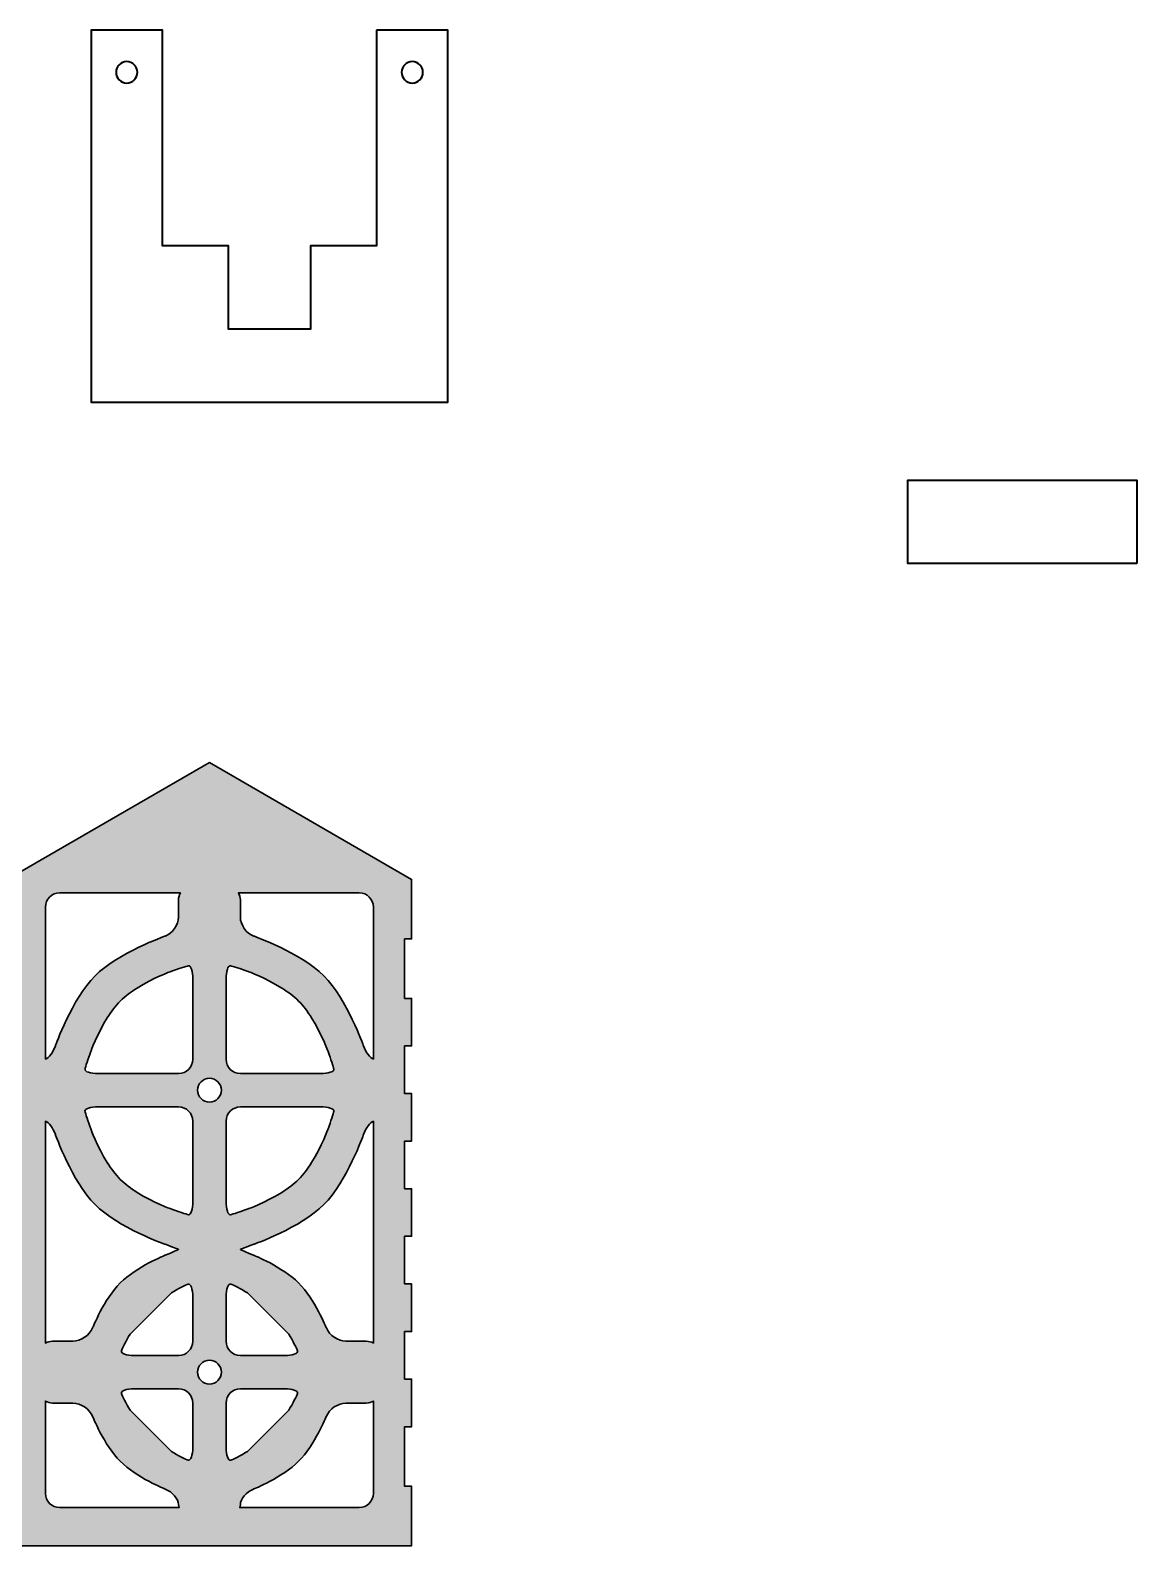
# Model space of a CAD drawing. Header units: inches. Extents: x -141 to 194, y -101 to 70.
# Drawn here: x 147.1 to 193.6, y -21.8 to 41.8 of the extents above; entities that cross this region are included whole.
import ezdxf

# ---------------------------------------------------------------- set-up
doc = ezdxf.new("R2010")
doc.units = ezdxf.units.IN
doc.header["$MEASUREMENT"] = 0
doc.layers.add('Layer 1', color=7, linetype='Continuous')

msp = doc.modelspace()

# ---------------------------------------------------------------- hatches: boundary and pattern name
at = {"layer": 'Layer 1', "true_color": 0xc4c9ba}
h = msp.add_hatch(color=9, dxfattribs=at)
h.dxf.hatch_style = 2
h.paths.add_polyline_path([(163.112, 3.659), (163.112, 6.158), (154.612, 11.067), (146.112, 6.158), (146.112, 3.659), (146.412, 3.659), (146.412, 1.159), (146.112, 1.159), (146.112, -0.841), (146.412, -0.841), (146.412, -2.841), (146.112, -2.841), (146.112, -4.841), (146.412, -4.841), (146.412, -6.841), (146.112, -6.841), (146.112, -8.841), (146.412, -8.841), (146.412, -10.841), (146.112, -10.841), (146.112, -12.841), (146.412, -12.841), (146.412, -14.841), (146.112, -14.841), (146.112, -16.841), (146.412, -16.841), (146.412, -19.341), (146.112, -19.341), (146.112, -21.841), (163.112, -21.841), (163.112, -19.341), (162.812, -19.341), (162.812, -16.841), (163.112, -16.841), (163.112, -14.841), (162.812, -14.841), (162.812, -12.841), (163.112, -12.841), (163.112, -10.841), (162.812, -10.841), (162.812, -8.841), (163.112, -8.841), (163.112, -6.841), (162.812, -6.841), (162.812, -4.841), (163.112, -4.841), (163.112, -2.841), (162.812, -2.841), (162.812, -0.841), (163.112, -0.841), (163.112, 1.159), (162.812, 1.159), (162.812, 3.659)])
edge = h.paths.add_edge_path()
edge.add_spline(control_points=[(147.718, -4.008), (147.857, -4.049), (148.036, -4.284), (148.136, -4.567), (148.136, -4.567), (148.835, -6.541), (149.804, -7.509), (150.772, -8.478), (152.746, -9.176), (152.746, -9.176), (153.057, -9.286), (153.312, -9.384), (153.312, -9.393), (153.312, -9.401), (153.061, -9.509), (152.755, -9.633), (152.755, -9.633), (151.545, -10.12), (150.864, -10.801), (150.183, -11.481), (149.697, -12.692), (149.697, -12.692), (149.573, -12.998), (149.203, -13.248), (148.872, -13.248), (148.872, -13.248), (148.018, -13.248), (148.018, -13.248), (147.909, -13.248), (147.807, -13.278), (147.718, -13.33), (147.718, -13.33), (147.718, -4.008), (147.718, -4.008), (147.718, -4.008), (147.718, -4.008), (147.718, -4.008)], knot_values=[0, 0, 0, 0, 1, 1, 1, 2, 2, 2, 3, 3, 3, 4, 4, 4, 5, 5, 5, 6, 6, 6, 7, 7, 7, 8, 8, 8, 9, 9, 9, 10, 10, 10, 11, 11, 11, 12, 12, 12, 12], degree=3, periodic=1)
edge = h.paths.add_edge_path()
edge.add_spline(control_points=[(159.279, -2.001), (159.279, -2.001), (155.912, -2.001), (155.912, -2.001), (155.582, -2.001), (155.312, -1.731), (155.312, -1.401), (155.312, -1.401), (155.312, 1.966), (155.312, 1.966), (155.312, 2.296), (155.393, 2.55), (155.492, 2.529), (155.591, 2.509), (155.926, 2.401), (156.236, 2.288), (156.236, 2.288), (156.969, 2.022), (157.653, 1.592), (157.909, 1.432), (158.158, 1.248), (158.359, 1.047), (158.561, 0.845), (158.745, 0.595), (158.906, 0.339), (159.336, -0.345), (159.601, -1.077), (159.601, -1.077), (159.714, -1.388), (159.822, -1.722), (159.842, -1.821), (159.863, -1.92), (159.609, -2.001), (159.279, -2.001)], knot_values=[0, 0, 0, 0, 1, 1, 1, 2, 2, 2, 3, 3, 3, 4, 4, 4, 5, 5, 5, 6, 6, 6, 7, 7, 7, 8, 8, 8, 9, 9, 9, 10, 10, 10, 11, 11, 11, 11], degree=3, periodic=1)
edge = h.paths.add_edge_path()
edge.add_spline(control_points=[(159.842, -3.581), (159.822, -3.68), (159.714, -4.015), (159.601, -4.325), (159.601, -4.325), (159.335, -5.058), (158.905, -5.742), (158.744, -5.998), (158.561, -6.247), (158.359, -6.448), (158.158, -6.65), (157.909, -6.833), (157.653, -6.994), (156.969, -7.424), (156.236, -7.69), (156.236, -7.69), (155.926, -7.803), (155.591, -7.911), (155.492, -7.932), (155.393, -7.952), (155.312, -7.698), (155.312, -7.368), (155.312, -7.368), (155.312, -4.001), (155.312, -4.001), (155.312, -3.671), (155.582, -3.401), (155.912, -3.401), (155.912, -3.401), (159.279, -3.401), (159.279, -3.401), (159.609, -3.401), (159.863, -3.482), (159.842, -3.581)], knot_values=[0, 0, 0, 0, 1, 1, 1, 2, 2, 2, 3, 3, 3, 4, 4, 4, 5, 5, 5, 6, 6, 6, 7, 7, 7, 8, 8, 8, 9, 9, 9, 10, 10, 10, 11, 11, 11, 11], degree=3, periodic=1)
edge = h.paths.add_edge_path()
edge.add_spline(control_points=[(154.612, -3.201), (154.336, -3.201), (154.112, -2.977), (154.112, -2.701), (154.112, -2.425), (154.336, -2.201), (154.612, -2.201), (154.888, -2.201), (155.112, -2.425), (155.112, -2.701), (155.112, -2.977), (154.888, -3.201), (154.612, -3.201)], knot_values=[0, 0, 0, 0, 1, 1, 1, 2, 2, 2, 3, 3, 3, 4, 4, 4, 4], degree=3, periodic=1)
edge = h.paths.add_edge_path()
edge.add_spline(control_points=[(155.112, -14.548), (155.112, -14.824), (154.888, -15.048), (154.612, -15.048), (154.336, -15.048), (154.112, -14.824), (154.112, -14.548), (154.112, -14.272), (154.336, -14.048), (154.612, -14.048), (154.888, -14.048), (155.112, -14.272), (155.112, -14.548)], knot_values=[0, 0, 0, 0, 1, 1, 1, 2, 2, 2, 3, 3, 3, 4, 4, 4, 4], degree=3, periodic=1)
edge = h.paths.add_edge_path()
edge.add_spline(control_points=[(153.912, 1.966), (153.912, 1.966), (153.912, -1.401), (153.912, -1.401), (153.912, -1.731), (153.642, -2.001), (153.312, -2.001), (153.312, -2.001), (149.945, -2.001), (149.945, -2.001), (149.615, -2.001), (149.361, -1.92), (149.382, -1.821), (149.402, -1.722), (149.51, -1.387), (149.623, -1.077), (149.623, -1.077), (149.888, -0.345), (150.318, 0.339), (150.479, 0.596), (150.663, 0.845), (150.864, 1.047), (151.066, 1.248), (151.315, 1.432), (151.571, 1.592), (152.255, 2.022), (152.988, 2.288), (152.988, 2.288), (153.298, 2.401), (153.633, 2.509), (153.732, 2.53), (153.831, 2.55), (153.912, 2.296), (153.912, 1.966)], knot_values=[0, 0, 0, 0, 1, 1, 1, 2, 2, 2, 3, 3, 3, 4, 4, 4, 5, 5, 5, 6, 6, 6, 7, 7, 7, 8, 8, 8, 9, 9, 9, 10, 10, 10, 11, 11, 11, 11], degree=3, periodic=1)
edge = h.paths.add_edge_path()
edge.add_spline(control_points=[(149.945, -3.401), (149.945, -3.401), (153.312, -3.401), (153.312, -3.401), (153.642, -3.401), (153.912, -3.671), (153.912, -4.001), (153.912, -4.001), (153.912, -7.368), (153.912, -7.368), (153.912, -7.698), (153.831, -7.952), (153.732, -7.931), (153.633, -7.911), (153.298, -7.803), (152.988, -7.69), (152.988, -7.69), (152.255, -7.424), (151.571, -6.994), (151.315, -6.834), (151.066, -6.65), (150.864, -6.448), (150.663, -6.247), (150.479, -5.998), (150.319, -5.742), (149.889, -5.058), (149.623, -4.325), (149.623, -4.325), (149.51, -4.014), (149.402, -3.68), (149.381, -3.581), (149.361, -3.482), (149.615, -3.401), (149.945, -3.401)], knot_values=[0, 0, 0, 0, 1, 1, 1, 2, 2, 2, 3, 3, 3, 4, 4, 4, 5, 5, 5, 6, 6, 6, 7, 7, 7, 8, 8, 8, 9, 9, 9, 10, 10, 10, 11, 11, 11, 11], degree=3, periodic=1)
edge = h.paths.add_edge_path()
edge.add_spline(control_points=[(153.912, -11.391), (153.912, -11.391), (153.912, -13.248), (153.912, -13.248), (153.912, -13.578), (153.642, -13.848), (153.312, -13.848), (153.312, -13.848), (151.455, -13.848), (151.455, -13.848), (151.125, -13.848), (150.881, -13.761), (150.912, -13.655), (150.944, -13.549), (151.109, -13.232), (151.28, -12.949), (151.28, -12.949), (153.013, -11.216), (153.013, -11.216), (153.295, -11.045), (153.613, -10.88), (153.719, -10.848), (153.825, -10.817), (153.912, -11.061), (153.912, -11.391)], knot_values=[0, 0, 0, 0, 1, 1, 1, 2, 2, 2, 3, 3, 3, 4, 4, 4, 5, 5, 5, 6, 6, 6, 7, 7, 7, 8, 8, 8, 8], degree=3, periodic=1)
edge = h.paths.add_edge_path()
edge.add_spline(control_points=[(151.455, -15.248), (151.455, -15.248), (153.312, -15.248), (153.312, -15.248), (153.642, -15.248), (153.912, -15.518), (153.912, -15.848), (153.912, -15.848), (153.912, -17.705), (153.912, -17.705), (153.912, -18.035), (153.825, -18.28), (153.719, -18.248), (153.613, -18.216), (153.295, -18.051), (153.013, -17.88), (153.013, -17.88), (151.28, -16.147), (151.28, -16.147), (151.109, -15.865), (150.944, -15.547), (150.912, -15.441), (150.881, -15.335), (151.125, -15.248), (151.455, -15.248)], knot_values=[0, 0, 0, 0, 1, 1, 1, 2, 2, 2, 3, 3, 3, 4, 4, 4, 5, 5, 5, 6, 6, 6, 7, 7, 7, 8, 8, 8, 8], degree=3, periodic=1)
edge = h.paths.add_edge_path()
edge.add_spline(control_points=[(155.312, -17.705), (155.312, -17.705), (155.312, -15.848), (155.312, -15.848), (155.312, -15.518), (155.582, -15.248), (155.912, -15.248), (155.912, -15.248), (157.769, -15.248), (157.769, -15.248), (158.099, -15.248), (158.343, -15.335), (158.312, -15.441), (158.28, -15.547), (158.115, -15.865), (157.944, -16.147), (157.944, -16.147), (156.211, -17.88), (156.211, -17.88), (155.929, -18.051), (155.611, -18.216), (155.505, -18.248), (155.399, -18.28), (155.312, -18.035), (155.312, -17.705)], knot_values=[0, 0, 0, 0, 1, 1, 1, 2, 2, 2, 3, 3, 3, 4, 4, 4, 5, 5, 5, 6, 6, 6, 7, 7, 7, 8, 8, 8, 8], degree=3, periodic=1)
edge = h.paths.add_edge_path()
edge.add_spline(control_points=[(157.769, -13.848), (157.769, -13.848), (155.912, -13.848), (155.912, -13.848), (155.582, -13.848), (155.312, -13.578), (155.312, -13.248), (155.312, -13.248), (155.312, -11.391), (155.312, -11.391), (155.312, -11.061), (155.399, -10.817), (155.505, -10.848), (155.611, -10.88), (155.929, -11.045), (156.211, -11.216), (156.211, -11.216), (157.944, -12.949), (157.944, -12.949), (158.115, -13.232), (158.28, -13.549), (158.312, -13.655), (158.343, -13.761), (158.099, -13.848), (157.769, -13.848)], knot_values=[0, 0, 0, 0, 1, 1, 1, 2, 2, 2, 3, 3, 3, 4, 4, 4, 5, 5, 5, 6, 6, 6, 7, 7, 7, 8, 8, 8, 8], degree=3, periodic=1)
edge = h.paths.add_edge_path()
edge.add_spline(control_points=[(156.468, -9.633), (156.162, -9.51), (155.912, -9.401), (155.912, -9.393), (155.912, -9.384), (156.167, -9.286), (156.478, -9.176), (156.478, -9.176), (158.452, -8.478), (159.42, -7.509), (160.389, -6.541), (161.087, -4.567), (161.087, -4.567), (161.187, -4.284), (161.367, -4.049), (161.506, -4.008), (161.506, -4.008), (161.506, -13.33), (161.506, -13.33), (161.417, -13.278), (161.315, -13.248), (161.206, -13.248), (161.206, -13.248), (160.351, -13.248), (160.351, -13.248), (160.021, -13.248), (159.651, -12.998), (159.527, -12.691), (159.527, -12.691), (159.04, -11.481), (158.359, -10.801), (157.679, -10.12), (156.468, -9.633), (156.468, -9.633)], knot_values=[0, 0, 0, 0, 1, 1, 1, 2, 2, 2, 3, 3, 3, 4, 4, 4, 5, 5, 5, 6, 6, 6, 7, 7, 7, 8, 8, 8, 9, 9, 9, 10, 10, 10, 11, 11, 11, 11], degree=3, periodic=1)
edge = h.paths.add_edge_path()
edge.add_spline(control_points=[(161.506, 4.993), (161.506, 4.993), (161.506, -1.394), (161.506, -1.394), (161.367, -1.353), (161.187, -1.118), (161.087, -0.835), (161.087, -0.835), (160.388, 1.139), (159.42, 2.107), (158.452, 3.075), (156.478, 3.775), (156.478, 3.775), (156.167, 3.885), (155.912, 4.245), (155.912, 4.575), (155.912, 4.575), (155.912, 5.293), (155.912, 5.293), (155.912, 5.402), (155.882, 5.505), (155.83, 5.593), (155.83, 5.593), (160.906, 5.593), (160.906, 5.593), (161.236, 5.593), (161.506, 5.323), (161.506, 4.993)], knot_values=[0, 0, 0, 0, 1, 1, 1, 2, 2, 2, 3, 3, 3, 4, 4, 4, 5, 5, 5, 6, 6, 6, 7, 7, 7, 8, 8, 8, 9, 9, 9, 9], degree=3, periodic=1)
edge = h.paths.add_edge_path()
edge.add_spline(control_points=[(148.318, 5.593), (148.318, 5.593), (153.394, 5.593), (153.394, 5.593), (153.342, 5.504), (153.312, 5.402), (153.312, 5.293), (153.312, 5.293), (153.312, 4.575), (153.312, 4.575), (153.312, 4.245), (153.057, 3.885), (152.746, 3.775), (152.746, 3.775), (150.772, 3.075), (149.804, 2.107), (148.836, 1.139), (148.136, -0.835), (148.136, -0.835), (148.036, -1.118), (147.857, -1.353), (147.718, -1.394), (147.718, -1.394), (147.718, 4.993), (147.718, 4.993), (147.718, 5.323), (147.988, 5.593), (148.318, 5.593)], knot_values=[0, 0, 0, 0, 1, 1, 1, 2, 2, 2, 3, 3, 3, 4, 4, 4, 5, 5, 5, 6, 6, 6, 7, 7, 7, 8, 8, 8, 9, 9, 9, 9], degree=3, periodic=1)
edge = h.paths.add_edge_path()
edge.add_spline(control_points=[(147.718, -19.641), (147.718, -19.641), (147.718, -15.767), (147.718, -15.767), (147.807, -15.818), (147.909, -15.848), (148.018, -15.848), (148.018, -15.848), (148.872, -15.848), (148.872, -15.848), (149.203, -15.848), (149.573, -16.099), (149.697, -16.405), (149.697, -16.405), (150.183, -17.615), (150.864, -18.296), (151.545, -18.977), (152.755, -19.463), (152.755, -19.463), (153.061, -19.587), (153.312, -19.879), (153.312, -20.114), (153.312, -20.158), (153.321, -20.201), (153.339, -20.241), (153.339, -20.241), (148.318, -20.241), (148.318, -20.241), (147.988, -20.241), (147.718, -19.971), (147.718, -19.641)], knot_values=[0, 0, 0, 0, 1, 1, 1, 2, 2, 2, 3, 3, 3, 4, 4, 4, 5, 5, 5, 6, 6, 6, 7, 7, 7, 8, 8, 8, 9, 9, 9, 10, 10, 10, 10], degree=3, periodic=1)
edge = h.paths.add_edge_path()
edge.add_spline(control_points=[(160.906, -20.241), (160.906, -20.241), (155.885, -20.241), (155.885, -20.241), (155.902, -20.201), (155.912, -20.158), (155.912, -20.114), (155.912, -19.879), (156.162, -19.587), (156.468, -19.463), (156.468, -19.463), (157.679, -18.977), (158.359, -18.296), (159.04, -17.615), (159.527, -16.405), (159.527, -16.405), (159.651, -16.099), (160.021, -15.848), (160.351, -15.848), (160.351, -15.848), (161.206, -15.848), (161.206, -15.848), (161.315, -15.848), (161.417, -15.818), (161.506, -15.766), (161.506, -15.766), (161.506, -19.641), (161.506, -19.641), (161.506, -19.971), (161.236, -20.241), (160.906, -20.241)], knot_values=[0, 0, 0, 0, 1, 1, 1, 2, 2, 2, 3, 3, 3, 4, 4, 4, 5, 5, 5, 6, 6, 6, 7, 7, 7, 8, 8, 8, 9, 9, 9, 10, 10, 10, 10], degree=3, periodic=1)

# ---------------------------------------------------------------- linework, layer by layer
at = {"layer": 'Layer 1', "color": 7, "lineweight": 35, "true_color": 0xffffff}
for points in [[(161.637, 41.839), (161.637, 32.781), (158.861, 32.781), (158.861, 29.281), (155.411, 29.281), (155.411, 32.781), (152.636, 32.781), (152.636, 41.839), (149.636, 41.839), (149.636, 32.781), (149.636, 32.781), (149.636, 26.211), (164.636, 26.211), (164.636, 29.281), (164.636, 32.781), (164.636, 41.839), (161.637, 41.839)], [(193.589, 19.433), (183.97, 19.433), (183.97, 22.933), (193.589, 22.933), (193.589, 19.433)]]:
    msp.add_lwpolyline(points, dxfattribs=at)
at = {"layer": 'Layer 1', "color": 7, "lineweight": 30, "true_color": 0xffffff}
for points in [[(163.112, 3.659), (163.112, 6.158), (154.612, 11.067), (146.112, 6.158)], [(146.112, -21.841), (163.112, -21.841), (163.112, -19.341), (162.812, -19.341), (162.812, -16.841), (163.112, -16.841), (163.112, -14.841), (162.812, -14.841), (162.812, -12.841), (163.112, -12.841), (163.112, -10.841), (162.812, -10.841), (162.812, -8.841), (163.112, -8.841), (163.112, -6.841), (162.812, -6.841), (162.812, -4.841), (163.112, -4.841), (163.112, -2.841), (162.812, -2.841), (162.812, -0.841), (163.112, -0.841), (163.112, 1.159), (162.812, 1.159), (162.812, 3.659), (163.112, 3.659), (163.112, 3.659)]]:
    msp.add_lwpolyline(points, dxfattribs=at)
at = {"layer": 'Layer 1', "color": 7, "lineweight": 35, "true_color": 0xffffff}
for points in [[(151.137, 39.624), (150.888, 39.624), (150.686, 39.826), (150.686, 40.074), (150.686, 40.323), (150.888, 40.524), (151.137, 40.524), (151.385, 40.524), (151.586, 40.323), (151.586, 40.074), (151.586, 39.826), (151.385, 39.624), (151.137, 39.624)], [(163.137, 39.624), (162.888, 39.624), (162.687, 39.826), (162.687, 40.074), (162.687, 40.323), (162.888, 40.524), (163.137, 40.524), (163.385, 40.524), (163.587, 40.323), (163.587, 40.074), (163.587, 39.826), (163.385, 39.624), (163.137, 39.624)]]:
    msp.add_open_spline(points, degree=3, knots=[0, 0, 0, 0, 1, 1, 1, 2, 2, 2, 3, 3, 3, 4, 4, 4, 4], dxfattribs=at)
at = {"layer": 'Layer 1', "color": 7, "lineweight": 30, "true_color": 0xffffff}
for points, knots in [([(148.318, 5.593), (148.318, 5.593), (153.394, 5.593), (153.394, 5.593), (153.342, 5.504), (153.312, 5.402), (153.312, 5.293), (153.312, 5.293), (153.312, 4.575), (153.312, 4.575), (153.312, 4.245), (153.057, 3.885), (152.746, 3.775), (152.746, 3.775), (150.772, 3.075), (149.804, 2.107), (148.836, 1.139), (148.136, -0.835), (148.136, -0.835), (148.036, -1.118), (147.857, -1.353), (147.718, -1.394), (147.718, -1.394), (147.718, 4.993), (147.718, 4.993), (147.718, 5.323), (147.988, 5.593), (148.318, 5.593)], [0, 0, 0, 0, 1, 1, 1, 2, 2, 2, 3, 3, 3, 4, 4, 4, 5, 5, 5, 6, 6, 6, 7, 7, 7, 8, 8, 8, 9, 9, 9, 9]), ([(161.506, 4.993), (161.506, 4.993), (161.506, -1.394), (161.506, -1.394), (161.367, -1.353), (161.187, -1.118), (161.087, -0.835), (161.087, -0.835), (160.388, 1.139), (159.42, 2.107), (158.452, 3.075), (156.478, 3.775), (156.478, 3.775), (156.167, 3.885), (155.912, 4.245), (155.912, 4.575), (155.912, 4.575), (155.912, 5.293), (155.912, 5.293), (155.912, 5.402), (155.882, 5.505), (155.83, 5.593), (155.83, 5.593), (160.906, 5.593), (160.906, 5.593), (161.236, 5.593), (161.506, 5.323), (161.506, 4.993)], [0, 0, 0, 0, 1, 1, 1, 2, 2, 2, 3, 3, 3, 4, 4, 4, 5, 5, 5, 6, 6, 6, 7, 7, 7, 8, 8, 8, 9, 9, 9, 9]), ([(153.912, 1.966), (153.912, 1.966), (153.912, -1.401), (153.912, -1.401), (153.912, -1.731), (153.642, -2.001), (153.312, -2.001), (153.312, -2.001), (149.945, -2.001), (149.945, -2.001), (149.615, -2.001), (149.361, -1.92), (149.382, -1.821), (149.402, -1.722), (149.51, -1.387), (149.623, -1.077), (149.623, -1.077), (149.888, -0.345), (150.318, 0.339), (150.479, 0.596), (150.663, 0.845), (150.864, 1.047), (151.066, 1.248), (151.315, 1.432), (151.571, 1.592), (152.255, 2.022), (152.988, 2.288), (152.988, 2.288), (153.298, 2.401), (153.633, 2.509), (153.732, 2.53), (153.831, 2.55), (153.912, 2.296), (153.912, 1.966)], [0, 0, 0, 0, 1, 1, 1, 2, 2, 2, 3, 3, 3, 4, 4, 4, 5, 5, 5, 6, 6, 6, 7, 7, 7, 8, 8, 8, 9, 9, 9, 10, 10, 10, 11, 11, 11, 11]), ([(159.279, -2.001), (159.279, -2.001), (155.912, -2.001), (155.912, -2.001), (155.582, -2.001), (155.312, -1.731), (155.312, -1.401), (155.312, -1.401), (155.312, 1.966), (155.312, 1.966), (155.312, 2.296), (155.393, 2.55), (155.492, 2.529), (155.591, 2.509), (155.926, 2.401), (156.236, 2.288), (156.236, 2.288), (156.969, 2.022), (157.653, 1.592), (157.909, 1.432), (158.158, 1.248), (158.359, 1.047), (158.561, 0.845), (158.745, 0.595), (158.906, 0.339), (159.336, -0.345), (159.601, -1.077), (159.601, -1.077), (159.714, -1.388), (159.822, -1.722), (159.842, -1.821), (159.863, -1.92), (159.609, -2.001), (159.279, -2.001)], [0, 0, 0, 0, 1, 1, 1, 2, 2, 2, 3, 3, 3, 4, 4, 4, 5, 5, 5, 6, 6, 6, 7, 7, 7, 8, 8, 8, 9, 9, 9, 10, 10, 10, 11, 11, 11, 11]), ([(154.612, -3.201), (154.336, -3.201), (154.112, -2.977), (154.112, -2.701), (154.112, -2.425), (154.336, -2.201), (154.612, -2.201), (154.888, -2.201), (155.112, -2.425), (155.112, -2.701), (155.112, -2.977), (154.888, -3.201), (154.612, -3.201)], [0, 0, 0, 0, 1, 1, 1, 2, 2, 2, 3, 3, 3, 4, 4, 4, 4]), ([(149.945, -3.401), (149.945, -3.401), (153.312, -3.401), (153.312, -3.401), (153.642, -3.401), (153.912, -3.671), (153.912, -4.001), (153.912, -4.001), (153.912, -7.368), (153.912, -7.368), (153.912, -7.698), (153.831, -7.952), (153.732, -7.931), (153.633, -7.911), (153.298, -7.803), (152.988, -7.69), (152.988, -7.69), (152.255, -7.424), (151.571, -6.994), (151.315, -6.834), (151.066, -6.65), (150.864, -6.448), (150.663, -6.247), (150.479, -5.998), (150.319, -5.742), (149.889, -5.058), (149.623, -4.325), (149.623, -4.325), (149.51, -4.014), (149.402, -3.68), (149.381, -3.581), (149.361, -3.482), (149.615, -3.401), (149.945, -3.401)], [0, 0, 0, 0, 1, 1, 1, 2, 2, 2, 3, 3, 3, 4, 4, 4, 5, 5, 5, 6, 6, 6, 7, 7, 7, 8, 8, 8, 9, 9, 9, 10, 10, 10, 11, 11, 11, 11]), ([(159.842, -3.581), (159.822, -3.68), (159.714, -4.015), (159.601, -4.325), (159.601, -4.325), (159.335, -5.058), (158.905, -5.742), (158.744, -5.998), (158.561, -6.247), (158.359, -6.448), (158.158, -6.65), (157.909, -6.833), (157.653, -6.994), (156.969, -7.424), (156.236, -7.69), (156.236, -7.69), (155.926, -7.803), (155.591, -7.911), (155.492, -7.932), (155.393, -7.952), (155.312, -7.698), (155.312, -7.368), (155.312, -7.368), (155.312, -4.001), (155.312, -4.001), (155.312, -3.671), (155.582, -3.401), (155.912, -3.401), (155.912, -3.401), (159.279, -3.401), (159.279, -3.401), (159.609, -3.401), (159.863, -3.482), (159.842, -3.581)], [0, 0, 0, 0, 1, 1, 1, 2, 2, 2, 3, 3, 3, 4, 4, 4, 5, 5, 5, 6, 6, 6, 7, 7, 7, 8, 8, 8, 9, 9, 9, 10, 10, 10, 11, 11, 11, 11]), ([(147.718, -4.008), (147.857, -4.049), (148.036, -4.284), (148.136, -4.567), (148.136, -4.567), (148.835, -6.541), (149.804, -7.509), (150.772, -8.478), (152.746, -9.176), (152.746, -9.176), (153.057, -9.286), (153.312, -9.384), (153.312, -9.393), (153.312, -9.401), (153.061, -9.509), (152.755, -9.633), (152.755, -9.633), (151.545, -10.12), (150.864, -10.801), (150.183, -11.481), (149.697, -12.692), (149.697, -12.692), (149.573, -12.998), (149.203, -13.248), (148.872, -13.248), (148.872, -13.248), (148.018, -13.248), (148.018, -13.248), (147.909, -13.248), (147.807, -13.278), (147.718, -13.33), (147.718, -13.33), (147.718, -4.008), (147.718, -4.008), (147.718, -4.008), (147.718, -4.008), (147.718, -4.008)], [0, 0, 0, 0, 1, 1, 1, 2, 2, 2, 3, 3, 3, 4, 4, 4, 5, 5, 5, 6, 6, 6, 7, 7, 7, 8, 8, 8, 9, 9, 9, 10, 10, 10, 11, 11, 11, 12, 12, 12, 12]), ([(156.468, -9.633), (156.162, -9.51), (155.912, -9.401), (155.912, -9.393), (155.912, -9.384), (156.167, -9.286), (156.478, -9.176), (156.478, -9.176), (158.452, -8.478), (159.42, -7.509), (160.389, -6.541), (161.087, -4.567), (161.087, -4.567), (161.187, -4.284), (161.367, -4.049), (161.506, -4.008), (161.506, -4.008), (161.506, -13.33), (161.506, -13.33), (161.417, -13.278), (161.315, -13.248), (161.206, -13.248), (161.206, -13.248), (160.351, -13.248), (160.351, -13.248), (160.021, -13.248), (159.651, -12.998), (159.527, -12.691), (159.527, -12.691), (159.04, -11.481), (158.359, -10.801), (157.679, -10.12), (156.468, -9.633), (156.468, -9.633)], [0, 0, 0, 0, 1, 1, 1, 2, 2, 2, 3, 3, 3, 4, 4, 4, 5, 5, 5, 6, 6, 6, 7, 7, 7, 8, 8, 8, 9, 9, 9, 10, 10, 10, 11, 11, 11, 11]), ([(153.912, -11.391), (153.912, -11.391), (153.912, -13.248), (153.912, -13.248), (153.912, -13.578), (153.642, -13.848), (153.312, -13.848), (153.312, -13.848), (151.455, -13.848), (151.455, -13.848), (151.125, -13.848), (150.881, -13.761), (150.912, -13.655), (150.944, -13.549), (151.109, -13.232), (151.28, -12.949), (151.28, -12.949), (153.013, -11.216), (153.013, -11.216), (153.295, -11.045), (153.613, -10.88), (153.719, -10.848), (153.825, -10.817), (153.912, -11.061), (153.912, -11.391)], [0, 0, 0, 0, 1, 1, 1, 2, 2, 2, 3, 3, 3, 4, 4, 4, 5, 5, 5, 6, 6, 6, 7, 7, 7, 8, 8, 8, 8]), ([(157.769, -13.848), (157.769, -13.848), (155.912, -13.848), (155.912, -13.848), (155.582, -13.848), (155.312, -13.578), (155.312, -13.248), (155.312, -13.248), (155.312, -11.391), (155.312, -11.391), (155.312, -11.061), (155.399, -10.817), (155.505, -10.848), (155.611, -10.88), (155.929, -11.045), (156.211, -11.216), (156.211, -11.216), (157.944, -12.949), (157.944, -12.949), (158.115, -13.232), (158.28, -13.549), (158.312, -13.655), (158.343, -13.761), (158.099, -13.848), (157.769, -13.848)], [0, 0, 0, 0, 1, 1, 1, 2, 2, 2, 3, 3, 3, 4, 4, 4, 5, 5, 5, 6, 6, 6, 7, 7, 7, 8, 8, 8, 8]), ([(155.112, -14.548), (155.112, -14.824), (154.888, -15.048), (154.612, -15.048), (154.336, -15.048), (154.112, -14.824), (154.112, -14.548), (154.112, -14.272), (154.336, -14.048), (154.612, -14.048), (154.888, -14.048), (155.112, -14.272), (155.112, -14.548)], [0, 0, 0, 0, 1, 1, 1, 2, 2, 2, 3, 3, 3, 4, 4, 4, 4]), ([(151.455, -15.248), (151.455, -15.248), (153.312, -15.248), (153.312, -15.248), (153.642, -15.248), (153.912, -15.518), (153.912, -15.848), (153.912, -15.848), (153.912, -17.705), (153.912, -17.705), (153.912, -18.035), (153.825, -18.28), (153.719, -18.248), (153.613, -18.216), (153.295, -18.051), (153.013, -17.88), (153.013, -17.88), (151.28, -16.147), (151.28, -16.147), (151.109, -15.865), (150.944, -15.547), (150.912, -15.441), (150.881, -15.335), (151.125, -15.248), (151.455, -15.248)], [0, 0, 0, 0, 1, 1, 1, 2, 2, 2, 3, 3, 3, 4, 4, 4, 5, 5, 5, 6, 6, 6, 7, 7, 7, 8, 8, 8, 8]), ([(155.312, -17.705), (155.312, -17.705), (155.312, -15.848), (155.312, -15.848), (155.312, -15.518), (155.582, -15.248), (155.912, -15.248), (155.912, -15.248), (157.769, -15.248), (157.769, -15.248), (158.099, -15.248), (158.343, -15.335), (158.312, -15.441), (158.28, -15.547), (158.115, -15.865), (157.944, -16.147), (157.944, -16.147), (156.211, -17.88), (156.211, -17.88), (155.929, -18.051), (155.611, -18.216), (155.505, -18.248), (155.399, -18.28), (155.312, -18.035), (155.312, -17.705)], [0, 0, 0, 0, 1, 1, 1, 2, 2, 2, 3, 3, 3, 4, 4, 4, 5, 5, 5, 6, 6, 6, 7, 7, 7, 8, 8, 8, 8]), ([(147.718, -19.641), (147.718, -19.641), (147.718, -15.767), (147.718, -15.767), (147.807, -15.818), (147.909, -15.848), (148.018, -15.848), (148.018, -15.848), (148.872, -15.848), (148.872, -15.848), (149.203, -15.848), (149.573, -16.099), (149.697, -16.405), (149.697, -16.405), (150.183, -17.615), (150.864, -18.296), (151.545, -18.977), (152.755, -19.463), (152.755, -19.463), (153.061, -19.587), (153.312, -19.879), (153.312, -20.114), (153.312, -20.158), (153.321, -20.201), (153.339, -20.241), (153.339, -20.241), (148.318, -20.241), (148.318, -20.241), (147.988, -20.241), (147.718, -19.971), (147.718, -19.641)], [0, 0, 0, 0, 1, 1, 1, 2, 2, 2, 3, 3, 3, 4, 4, 4, 5, 5, 5, 6, 6, 6, 7, 7, 7, 8, 8, 8, 9, 9, 9, 10, 10, 10, 10]), ([(160.906, -20.241), (160.906, -20.241), (155.885, -20.241), (155.885, -20.241), (155.902, -20.201), (155.912, -20.158), (155.912, -20.114), (155.912, -19.879), (156.162, -19.587), (156.468, -19.463), (156.468, -19.463), (157.679, -18.977), (158.359, -18.296), (159.04, -17.615), (159.527, -16.405), (159.527, -16.405), (159.651, -16.099), (160.021, -15.848), (160.351, -15.848), (160.351, -15.848), (161.206, -15.848), (161.206, -15.848), (161.315, -15.848), (161.417, -15.818), (161.506, -15.766), (161.506, -15.766), (161.506, -19.641), (161.506, -19.641), (161.506, -19.971), (161.236, -20.241), (160.906, -20.241)], [0, 0, 0, 0, 1, 1, 1, 2, 2, 2, 3, 3, 3, 4, 4, 4, 5, 5, 5, 6, 6, 6, 7, 7, 7, 8, 8, 8, 9, 9, 9, 10, 10, 10, 10])]:
    msp.add_open_spline(points, degree=3, knots=knots, dxfattribs=at)

doc.saveas('drawing.dxf')
